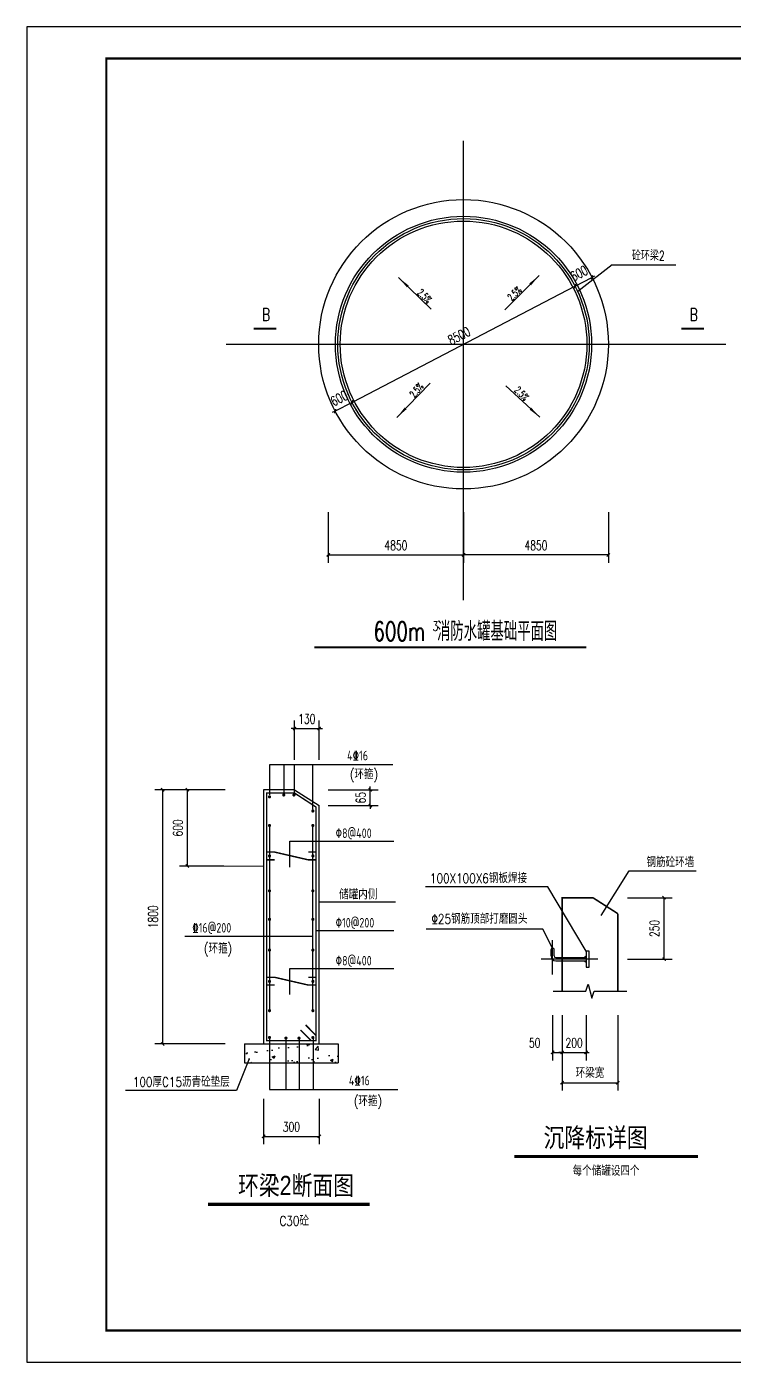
# Model space of a CAD drawing. Extents: x -957741 to -898341, y 157041 to 199041.
# Drawn here: x -957741 to -935511, y 157041 to 199041 of the extents above; entities that cross this region are included whole.
import ezdxf

# ---------------------------------------------------------------- set-up
doc = ezdxf.new("R2010")
doc.units = 0
doc.header["$LTSCALE"] = 1000
doc.linetypes.add('ACAD_ISO04W100', pattern=[30.5, 24, -3, 0.5, -3])
doc.layers.get('0').update_dxf_attribs({"linetype": 'CONTINUOUS'})
doc.layers.get('Defpoints').update_dxf_attribs({"linetype": 'CONTINUOUS'})
doc.layers.add('OTHER', color=7, linetype='CONTINUOUS')
doc.layers.add('TEXT', color=7, linetype='CONTINUOUS')
doc.styles.add('_HZTCH', font='txt.shx', dxfattribs={"width": 0.8, "bigfont": '!hztxt.shx'})
doc.styles.add('_HZTXT', font='txt', dxfattribs={"width": 0.8, "bigfont": 'HZTXT'})
doc.styles.add('_SIMPLEX', font='SIMPLEX.shx', dxfattribs={"width": 0.8})
doc.styles.add('A', font='arial.ttf')
doc.styles.add('DIM_FONT', font='SIMPLEX', dxfattribs={"width": 0.7, "bigfont": 'GBCBIG'})
doc.styles.add('HZ', font='txt.shx', dxfattribs={"width": 0.7, "height": 5, "bigfont": 'hztxt.shx'})
doc.styles.get("Standard").update_dxf_attribs({"font": 'tssdeng.shx', "height": 3, "bigfont": 'ahztxt.shx'})
doc.dimstyles.new('DIMN', dxfattribs={"dimtxt": 300, "dimasz": 100, "dimexe": 250, "dimexo": 300, "dimgap": 150, "dimtad": 1, "dimdec": 0, "dimzin": 0, "dimdsep": 46, "dimtxsty": 'DIM_FONT', "dimblk": 'ARCHTICK', "dimcen": 0.09, "dimclrt": 7, "dimazin": 2, "dimtfac": 1, "dimtdec": 0, "dimtix": 1, "dimtmove": 2, "dimatfit": 3, "dimldrblk": 'ARCHTICK', "dimfxl": 1, "dimtolj": 1, "dimtzin": 0, "dimarcsym": 0})

# ---------------------------------------------------------------- blocks, each defined once
blk = doc.blocks.new('_ArchTick')
at = {"color": 0, "linetype": 'ByBlock', "const_width": 0.4}
blk.add_lwpolyline([(-0.5, -0.5), (0.5, 0.5)], dxfattribs=at)
blk = doc.blocks.new('*D81')
at = {"layer": 'Defpoints', "color": 0, "transparency": 16777216}
for p in [(-940515, 190881), (-947520, 187227), (-947520, 187227)]:
    blk.add_point(p, dxfattribs=at)
at = {"layer": 'OTHER', "color": 0, "lineweight": -2, "transparency": 16777216}
for p, q in [((-940515, 190881), (-947520, 187227)), ((-940376, 190615), (-940399, 190659)), ((-947381, 186962), (-947404, 187006))]:
    blk.add_line(p, q, dxfattribs=at)
at = {"layer": 'OTHER', "color": 0, "lineweight": -2, "transparency": 16777216, "xscale": 100, "yscale": 100, "zscale": 100}
for p, rotation in [((-940515, 190881), 27.54662713436552), ((-947520, 187227), 207.5466271343656)]:
    blk.add_blockref('_ArchTick', p, dxfattribs=dict(at, rotation=rotation))
at = {"layer": 'OTHER', "color": 7, "transparency": 16777216, "insert": (-944156, 189320), "char_height": 300, "attachment_point": 5, "rotation": 27.5466, "style": 'DIM_FONT'}
blk.add_mtext('\\A1;8500', dxfattribs=at)
blk = doc.blocks.new('*D75')
at = {"layer": 'Defpoints', "color": 0, "transparency": 16777216}
for p in [(-948270, 175045), (-946947, 175045), (-948270, 174545)]:
    blk.add_point(p, dxfattribs=at)
at = {"layer": 'OTHER', "color": 0, "lineweight": -2, "transparency": 16777216}
for p, q in [((-946947, 175045), (-946947, 175145)), ((-948270, 175045), (-946697, 175045)), ((-946947, 174545), (-946947, 175045)), ((-948270, 174545), (-946697, 174545)), ((-946947, 174545), (-946947, 174445))]:
    blk.add_line(p, q, dxfattribs=at)
at = {"layer": 'OTHER', "color": 0, "lineweight": -2, "transparency": 16777216, "xscale": 100, "yscale": 100, "zscale": 100}
for p, rotation in [((-946947, 175045), 270), ((-946947, 174545), 90)]:
    blk.add_blockref('_ArchTick', p, dxfattribs=dict(at, rotation=rotation))
at = {"layer": 'OTHER', "color": 7, "transparency": 16777216, "insert": (-947247, 174795), "char_height": 300, "attachment_point": 5, "rotation": 90, "style": 'DIM_FONT'}
blk.add_mtext('\\A1;65', dxfattribs=at)
blk = doc.blocks.new('*D74')
at = {"layer": 'Defpoints', "color": 0, "transparency": 16777216}
for p in [(-948551, 176971), (-949332, 175988), (-948551, 175988)]:
    blk.add_point(p, dxfattribs=at)
at = {"layer": 'OTHER', "color": 0, "lineweight": -2, "transparency": 16777216}
for p, q in [((-949332, 176971), (-949432, 176971)), ((-949332, 175988), (-949332, 177221)), ((-949332, 176971), (-948551, 176971)), ((-948551, 175988), (-948551, 177221)), ((-948551, 176971), (-948451, 176971))]:
    blk.add_line(p, q, dxfattribs=at)
at = {"layer": 'OTHER', "color": 0, "lineweight": -2, "transparency": 16777216, "xscale": 100, "yscale": 100, "zscale": 100}
blk.add_blockref('_ArchTick', (-949332, 176971), dxfattribs=at)
at = {"layer": 'OTHER', "color": 0, "lineweight": -2, "transparency": 16777216, "xscale": 100, "yscale": 100, "zscale": 100, "rotation": 180}
blk.add_blockref('_ArchTick', (-948551, 176971), dxfattribs=at)
at = {"layer": 'OTHER', "color": 7, "transparency": 16777216, "insert": (-948942, 177271), "char_height": 300, "attachment_point": 5, "style": 'DIM_FONT'}
blk.add_mtext('\\A1;130', dxfattribs=at)
blk = doc.blocks.new('*D73')
at = {"layer": 'Defpoints', "color": 0, "transparency": 16777216}
for p in [(-939983, 191158), (-939983, 191158), (-940515, 190881)]:
    blk.add_point(p, dxfattribs=at)
at = {"layer": 'OTHER', "color": 0, "lineweight": -2, "transparency": 16777216}
for p, q in [((-940654, 191147), (-940631, 191103)), ((-940515, 190881), (-939983, 191158)), ((-940122, 191424), (-940099, 191380)), ((-939983, 191158), (-939894, 191205)), ((-940515, 190881), (-940604, 190835))]:
    blk.add_line(p, q, dxfattribs=at)
at = {"layer": 'OTHER', "color": 0, "lineweight": -2, "transparency": 16777216, "xscale": 100, "yscale": 100, "zscale": 100}
for p, rotation in [((-939983, 191158), 207.5466271343643), ((-940515, 190881), 27.54662713436432)]:
    blk.add_blockref('_ArchTick', p, dxfattribs=dict(at, rotation=rotation))
at = {"layer": 'OTHER', "color": 7, "transparency": 16777216, "insert": (-940388, 191286), "char_height": 300, "attachment_point": 5, "rotation": 27.5466, "style": 'DIM_FONT'}
blk.add_mtext('\\A1;600', dxfattribs=at)
blk = doc.blocks.new('_ARROW')
blk.add_solid([(0, 0), (-1, 0.1), (-1, -0.1)])
blk = doc.blocks.new('*D72')
at = {"layer": 'Defpoints', "color": 0, "transparency": 16777216}
for p in [(-948052, 186950), (-948052, 186950), (-947520, 187227)]:
    blk.add_point(p, dxfattribs=at)
at = {"layer": 'OTHER', "color": 0, "lineweight": -2, "transparency": 16777216}
for p, q in [((-947658, 187493), (-947635, 187449)), ((-948190, 187216), (-948167, 187172)), ((-948052, 186950), (-948140, 186904)), ((-947520, 187227), (-948052, 186950)), ((-947520, 187227), (-947431, 187274))]:
    blk.add_line(p, q, dxfattribs=at)
at = {"layer": 'OTHER', "color": 0, "lineweight": -2, "transparency": 16777216, "xscale": 100, "yscale": 100, "zscale": 100}
for p, rotation in [((-947520, 187227), 207.5466271343643), ((-948052, 186950), 27.54662713436433)]:
    blk.add_blockref('_ArchTick', p, dxfattribs=dict(at, rotation=rotation))
at = {"layer": 'OTHER', "color": 7, "transparency": 16777216, "insert": (-947924, 187355), "char_height": 300, "attachment_point": 5, "rotation": 27.5466, "style": 'DIM_FONT'}
blk.add_mtext('\\A1;600', dxfattribs=at)
blk = doc.blocks.new('*D71')
at = {"layer": 'Defpoints', "color": 0, "transparency": 16777216}
for p in [(-950301, 165325), (-948551, 165325), (-948551, 164145)]:
    blk.add_point(p, dxfattribs=at)
at = {"layer": 'OTHER', "color": 0, "lineweight": -2, "transparency": 16777216}
for p, q in [((-950301, 165325), (-950301, 163895)), ((-948551, 165325), (-948551, 163895)), ((-950301, 164145), (-948551, 164145))]:
    blk.add_line(p, q, dxfattribs=at)
at = {"layer": 'OTHER', "color": 0, "lineweight": -2, "transparency": 16777216, "xscale": 100, "yscale": 100, "zscale": 100, "rotation": 180}
blk.add_blockref('_ArchTick', (-950301, 164145), dxfattribs=at)
at = {"layer": 'OTHER', "color": 0, "lineweight": -2, "transparency": 16777216, "xscale": 100, "yscale": 100, "zscale": 100}
blk.add_blockref('_ArchTick', (-948551, 164145), dxfattribs=at)
at = {"layer": 'OTHER', "color": 7, "transparency": 16777216, "insert": (-949426, 164445), "char_height": 300, "attachment_point": 5, "style": 'DIM_FONT'}
blk.add_mtext('\\A1;300', dxfattribs=at)
blk = doc.blocks.new('*D70')
at = {"layer": 'Defpoints', "color": 0, "transparency": 16777216}
for p in [(-944017, 184072), (-939467, 184072), (-944017, 182431)]:
    blk.add_point(p, dxfattribs=at)
at = {"layer": 'OTHER', "color": 0, "lineweight": -2, "transparency": 16777216}
for p, q in [((-944017, 183772), (-944017, 182181)), ((-939467, 183772), (-939467, 182181)), ((-939467, 182431), (-944017, 182431))]:
    blk.add_line(p, q, dxfattribs=at)
at = {"layer": 'OTHER', "color": 0, "lineweight": -2, "transparency": 16777216, "xscale": 100, "yscale": 100, "zscale": 100, "rotation": 180}
blk.add_blockref('_ArchTick', (-944017, 182431), dxfattribs=at)
at = {"layer": 'OTHER', "color": 0, "lineweight": -2, "transparency": 16777216, "xscale": 100, "yscale": 100, "zscale": 100}
blk.add_blockref('_ArchTick', (-939467, 182431), dxfattribs=at)
at = {"layer": 'OTHER', "color": 7, "transparency": 16777216, "insert": (-941742, 182731), "char_height": 300, "attachment_point": 5, "style": 'DIM_FONT'}
blk.add_mtext('\\A1;4850', dxfattribs=at)
blk = doc.blocks.new('*D69')
at = {"layer": 'Defpoints', "color": 0, "transparency": 16777216}
for p in [(-948267, 184072), (-944017, 184072), (-944017, 182431)]:
    blk.add_point(p, dxfattribs=at)
at = {"layer": 'OTHER', "color": 0, "lineweight": -2, "transparency": 16777216}
for p, q in [((-948267, 183772), (-948267, 182181)), ((-944017, 183772), (-944017, 182181)), ((-948267, 182431), (-944017, 182431))]:
    blk.add_line(p, q, dxfattribs=at)
at = {"layer": 'OTHER', "color": 0, "lineweight": -2, "transparency": 16777216, "xscale": 100, "yscale": 100, "zscale": 100, "rotation": 180}
blk.add_blockref('_ArchTick', (-948267, 182431), dxfattribs=at)
at = {"layer": 'OTHER', "color": 0, "lineweight": -2, "transparency": 16777216, "xscale": 100, "yscale": 100, "zscale": 100}
blk.add_blockref('_ArchTick', (-944017, 182431), dxfattribs=at)
at = {"layer": 'OTHER', "color": 7, "transparency": 16777216, "insert": (-946142, 182731), "char_height": 300, "attachment_point": 5, "style": 'DIM_FONT'}
blk.add_mtext('\\A1;4850', dxfattribs=at)
blk = doc.blocks.new('*D68')
at = {"layer": 'Defpoints', "color": 0, "transparency": 16777216}
for p in [(-951511, 175045), (-953471, 167053), (-951511, 167053)]:
    blk.add_point(p, dxfattribs=at)
at = {"layer": 'OTHER', "color": 0, "lineweight": -2, "transparency": 16777216}
for p, q in [((-951511, 175045), (-953721, 175045)), ((-953471, 175045), (-953471, 167053)), ((-951511, 167053), (-953721, 167053))]:
    blk.add_line(p, q, dxfattribs=at)
at = {"layer": 'OTHER', "color": 0, "lineweight": -2, "transparency": 16777216, "xscale": 100, "yscale": 100, "zscale": 100}
for p, rotation in [((-953471, 175045), 90), ((-953471, 167053), 270)]:
    blk.add_blockref('_ArchTick', p, dxfattribs=dict(at, rotation=rotation))
at = {"layer": 'OTHER', "color": 7, "transparency": 16777216, "insert": (-953771, 171049), "char_height": 300, "attachment_point": 5, "rotation": 90, "style": 'DIM_FONT'}
blk.add_mtext('\\A1;1800', dxfattribs=at)
blk = doc.blocks.new('*D87')
at = {"layer": 'Defpoints', "color": 0, "transparency": 16777216}
for p in [(-940919, 168256), (-939169, 168256), (-939169, 165833)]:
    blk.add_point(p, dxfattribs=at)
at = {"layer": 'OTHER', "color": 0, "lineweight": -2, "transparency": 16777216}
for p, q in [((-940919, 167956), (-940919, 165583)), ((-939169, 167956), (-939169, 165583)), ((-940919, 165833), (-939169, 165833))]:
    blk.add_line(p, q, dxfattribs=at)
at = {"layer": 'OTHER', "color": 0, "lineweight": -2, "transparency": 16777216, "xscale": 100, "yscale": 100, "zscale": 100, "rotation": 180}
blk.add_blockref('_ArchTick', (-940919, 165833), dxfattribs=at)
at = {"layer": 'OTHER', "color": 0, "lineweight": -2, "transparency": 16777216, "xscale": 100, "yscale": 100, "zscale": 100}
blk.add_blockref('_ArchTick', (-939169, 165833), dxfattribs=at)
at = {"layer": 'OTHER', "color": 7, "transparency": 16777216, "insert": (-940044, 166133), "char_height": 300, "attachment_point": 5, "style": '_HZTCH'}
blk.add_mtext('\\A1;环梁宽', dxfattribs=at)
blk = doc.blocks.new('*D86')
at = {"layer": 'Defpoints', "color": 0, "transparency": 16777216}
for p in [(-941219, 168256), (-940919, 168256), (-940919, 166785)]:
    blk.add_point(p, dxfattribs=at)
at = {"layer": 'OTHER', "color": 0, "lineweight": -2, "transparency": 16777216}
for p, q in [((-941219, 167956), (-941219, 166535)), ((-940919, 167956), (-940919, 166535)), ((-941219, 166785), (-940919, 166785))]:
    blk.add_line(p, q, dxfattribs=at)
at = {"layer": 'OTHER', "color": 0, "lineweight": -2, "transparency": 16777216, "xscale": 100, "yscale": 100, "zscale": 100, "rotation": 180}
blk.add_blockref('_ArchTick', (-941219, 166785), dxfattribs=at)
at = {"layer": 'OTHER', "color": 0, "lineweight": -2, "transparency": 16777216, "xscale": 100, "yscale": 100, "zscale": 100}
blk.add_blockref('_ArchTick', (-940919, 166785), dxfattribs=at)
at = {"layer": 'OTHER', "color": 7, "transparency": 16777216, "insert": (-941780, 167085), "char_height": 300, "attachment_point": 5, "style": 'DIM_FONT'}
blk.add_mtext('\\A1;50', dxfattribs=at)
blk = doc.blocks.new('*D85')
at = {"layer": 'Defpoints', "color": 0, "transparency": 16777216}
for p in [(-940919, 168256), (-940169, 168256), (-940169, 166785)]:
    blk.add_point(p, dxfattribs=at)
at = {"layer": 'OTHER', "color": 0, "lineweight": -2, "transparency": 16777216}
for p, q in [((-940919, 167956), (-940919, 166535)), ((-940169, 167956), (-940169, 166535)), ((-940919, 166785), (-941019, 166785)), ((-940919, 166785), (-940169, 166785)), ((-940169, 166785), (-940069, 166785))]:
    blk.add_line(p, q, dxfattribs=at)
at = {"layer": 'OTHER', "color": 0, "lineweight": -2, "transparency": 16777216, "xscale": 100, "yscale": 100, "zscale": 100}
blk.add_blockref('_ArchTick', (-940919, 166785), dxfattribs=at)
at = {"layer": 'OTHER', "color": 0, "lineweight": -2, "transparency": 16777216, "xscale": 100, "yscale": 100, "zscale": 100, "rotation": 180}
blk.add_blockref('_ArchTick', (-940169, 166785), dxfattribs=at)
at = {"layer": 'OTHER', "color": 7, "transparency": 16777216, "insert": (-940544, 167085), "char_height": 300, "attachment_point": 5, "style": 'DIM_FONT'}
blk.add_mtext('\\A1;200', dxfattribs=at)
blk = doc.blocks.new('*D84')
at = {"layer": 'Defpoints', "color": 0, "transparency": 16777216}
for p in [(-939169, 171649), (-937717, 171649), (-939169, 169718)]:
    blk.add_point(p, dxfattribs=at)
at = {"layer": 'OTHER', "color": 0, "lineweight": -2, "transparency": 16777216}
for p, q in [((-938869, 171649), (-937467, 171649)), ((-937717, 169718), (-937717, 171649)), ((-938869, 169718), (-937467, 169718))]:
    blk.add_line(p, q, dxfattribs=at)
at = {"layer": 'OTHER', "color": 0, "lineweight": -2, "transparency": 16777216, "xscale": 100, "yscale": 100, "zscale": 100}
for p, rotation in [((-937717, 171649), 90), ((-937717, 169718), 270)]:
    blk.add_blockref('_ArchTick', p, dxfattribs=dict(at, rotation=rotation))
at = {"layer": 'OTHER', "color": 7, "transparency": 16777216, "insert": (-938017, 170683), "char_height": 300, "attachment_point": 5, "rotation": 90, "style": 'DIM_FONT'}
blk.add_mtext('\\A1;250', dxfattribs=at)
blk = doc.blocks.new('*D88')
at = {"layer": 'Defpoints', "color": 0, "transparency": 16777216}
for p in [(-952695, 175045), (-951547, 175045), (-951547, 172645)]:
    blk.add_point(p, dxfattribs=at)
at = {"layer": 'OTHER', "color": 0, "lineweight": -2, "transparency": 16777216}
for p, q in [((-951547, 175045), (-952945, 175045)), ((-952695, 172645), (-952695, 175045)), ((-951547, 172645), (-952945, 172645))]:
    blk.add_line(p, q, dxfattribs=at)
at = {"layer": 'OTHER', "color": 0, "lineweight": -2, "transparency": 16777216, "xscale": 100, "yscale": 100, "zscale": 100}
for p, rotation in [((-952695, 175045), 90), ((-952695, 172645), 270)]:
    blk.add_blockref('_ArchTick', p, dxfattribs=dict(at, rotation=rotation))
at = {"layer": 'OTHER', "color": 7, "transparency": 16777216, "insert": (-952995, 173845), "char_height": 300, "attachment_point": 5, "rotation": 90, "style": 'DIM_FONT'}
blk.add_mtext('\\A1;600', dxfattribs=at)

msp = doc.modelspace()

# ---------------------------------------------------------------- hatches: boundary and pattern name
at = {"layer": 'OTHER'}
h = msp.add_hatch(color=256, dxfattribs=at)
h.paths.add_polyline_path([(-940169.1, 169768.3), (-940169.1, 169817.6), (-940228, 169768.3)])
h.paths.add_polyline_path([(-940169.1, 169619), (-940169.1, 169668.3), (-940228, 169668.3)])
h = msp.add_hatch(dxfattribs=at)
h.set_pattern_fill('AR-CONC', color=256, scale=5, style=0)
h.set_pattern_definition([(50, (-1441231.75, 201794.9), (910.9233, -79.6954), [95.25, -1047.75]), (355, (-1441231.7, 201794.9), (-176.2141, 955.2832), [76.2, -838.2]), (100.451, (-1441155.8, 201788.2), (734.7125, 875.5834), [80.95, -890.45]), (46.1842, (-1441231.7, 202048.9), (1355.3952, -210.2116), [142.875, -1571.625]), (96.6356, (-1441118.8, 202031.4), (1187.021, 1237.1278), [121.425, -1335.675]), (351.184, (-1441231.7, 202048.9), (1187.023, 1237.1256), [114.3, -1257.3]), (21, (-1441104.75, 201985.4), (758.0744, -511.3276), [95.25, -1047.75]), (326, (-1441104.7, 201985.4), (309.0101, 920.9398), [76.2, -838.2]), (71.4514, (-1441041.6, 201942.8), (1067.0825, 409.6143), [80.95, -890.45]), (37.5, (-1441231.75, 201794.87), (15.44302, 422.7752), [0, -828.04, 0, -850.9, 0, -841.375]), (7.5, (-1441231.75, 201794.87), (334.0983, 500.90287), [0, -485.14, 0, -808.99, 0, -320.675]), (327.5, (-1441514.96, 201794.87), (677.95298, -28.64372), [0, -317.5, 0, -990.6, 0, -1314.45]), (317.5, (-1441641.96, 201794.9), (740.6459, 127.13246), [0, -412.75, 0, -657.86, 0, -933.45])])
h.paths.add_polyline_path([(-950116.2, 166452.6), (-950116.2, 167052.6), (-950901.3, 167052.6), (-950901.3, 166452.6)])
h.paths.add_polyline_path([(-949645.6, 167052.6), (-950116.2, 167052.6), (-950116.2, 166452.6), (-949645.6, 166452.6)])
h.paths.add_polyline_path([(-949645.6, 166452.6), (-949207, 166452.6), (-949207, 167052.6), (-949645.6, 167052.6)])
h.paths.add_polyline_path([(-948742.8, 167052.6), (-949207, 167052.6), (-949207, 166452.6), (-948742.8, 166452.6)])
h.paths.add_polyline_path([(-948742.8, 167052.6), (-948742.8, 166452.6), (-947951.3, 166452.6), (-947951.3, 167052.6)])

# ---------------------------------------------------------------- linework, layer by layer
for p, q in [((-944017.3, 181007.9), (-944017.3, 195456.5)), ((-939348.4, 191550.6), (-940430.8, 190709.3)), ((-939348.4, 191550.6), (-937346.1, 191550.6)), ((-951477.6, 189054.3), (-935771.7, 189054.3)), ((-950104.3, 174880.5), (-950104.3, 175836.6)), ((-950104.3, 175836.6), (-946236.1, 175836.6)), ((-949652.5, 174880.5), (-949652.5, 175836.6)), ((-949332.5, 174880.5), (-949332.5, 175836.6)), ((-948756, 174436), (-948756, 175836.6)), ((-950098.3, 168079.8), (-950098.3, 173914.1)), ((-948750.9, 168074.3), (-948750.9, 173914.1)), ((-949471, 172614.5), (-949471, 173432.4)), ((-949471, 173432.4), (-946210, 173432.4)), ((-939689.1, 171091.5), (-938813.7, 172498.1)), ((-938813.7, 172498.1), (-936704.8, 172498.1)), ((-941363.6, 171994.6), (-945211.4, 171994.6)), ((-940169.1, 169968.3), (-941363.6, 171994.6)), ((-948551.3, 171523.2), (-946150.9, 171523.2)), ((-948651.3, 170618.2), (-946210, 170618.2)), ((-941530, 170664.4), (-945188.3, 170664.4)), ((-941219.1, 170068.3), (-941530, 170664.4)), ((-952774, 170436.1), (-948750.9, 170436.1)), ((-941269.1, 169818.3), (-941269.1, 170018.3)), ((-941169.1, 169818.3), (-941169.1, 170018.3)), ((-941119.1, 169768.3), (-940169.1, 169768.3)), ((-940228, 169768.3), (-940169.1, 169817.6)), ((-940069.1, 169968.3), (-940169.1, 169968.3)), ((-940169.1, 169968.3), (-940169.1, 169468.3)), ((-940169.1, 169768.3), (-940169.1, 169668.3)), ((-940069.1, 169468.3), (-940069.1, 169968.3)), ((-949471, 168605.9), (-949471, 169423.8)), ((-949471, 169423.8), (-946210, 169423.8)), ((-941119.1, 169668.3), (-940169.1, 169668.3)), ((-940228, 169668.3), (-940169.1, 169619)), ((-940169.1, 169468.3), (-940069.1, 169468.3)), ((-940174.1, 168710.6), (-940104.1, 168930.6)), ((-940104.1, 168930.6), (-939984.1, 168490.6)), ((-941199.1, 168710.6), (-940174.1, 168710.6)), ((-939984.1, 168490.6), (-939914.1, 168710.6)), ((-939914.1, 168710.6), (-938889.1, 168710.6)), ((-950116.2, 167199.1), (-950116.2, 165617.2)), ((-949596.3, 167199.1), (-949596.3, 165617.2)), ((-949186.3, 167199.1), (-949186.3, 165617.2)), ((-948742.8, 167199.1), (-948742.8, 165617.2)), ((-950753.1, 166587.9), (-951153.9, 165586.5)), ((-951153.9, 165586.5), (-954638.9, 165586.5)), ((-950116.2, 165617.2), (-946082, 165617.2))]:
    msp.add_line(p, q, dxfattribs=at)
at = {"layer": 'OTHER', "color": 2}
for p, q in [((-949332.5, 175045), (-950301.3, 175045)), ((-950301.3, 175045), (-950301.3, 167052.6)), ((-949332.5, 175045), (-948551.3, 174545)), ((-948551.3, 167052.6), (-948551.3, 174545)), ((-950901.3, 167052.6), (-947951.3, 167052.6)), ((-950901.3, 167052.6), (-950901.3, 166452.6)), ((-947951.3, 167052.6), (-947951.3, 166452.6)), ((-950901.3, 166452.6), (-947951.3, 166452.6))]:
    msp.add_line(p, q, dxfattribs=at)
at = {"layer": 'OTHER', "linetype": 'ACAD_ISO04W100', "ltscale": 0.1}
for p, q in [((-941219.1, 169238.9), (-941219.1, 170315.5)), ((-939802.8, 169718.3), (-941582.8, 169718.3))]:
    msp.add_line(p, q, dxfattribs=at)
at = {"layer": 'OTHER', "linetype": 'Continuous'}
msp.add_lwpolyline([(-957741.5, 157040.7), (-898341.5, 157040.7), (-898341.5, 199040.7), (-957741.5, 199040.7)], close=True, dxfattribs=at)
at = {"layer": 'OTHER', "ltscale": 1.1, "const_width": 70}
msp.add_lwpolyline([(-955241.5, 158040.7), (-899341.5, 158040.7), (-899341.5, 198040.7), (-955241.5, 198040.7)], close=True, dxfattribs=at)
at = {"layer": 'OTHER'}
for points in [[(-946055.7, 191149.3), (-945030, 190161.2)], [(-941639.4, 191221.5), (-942721.8, 190140)], [(-946113.6, 186751.6), (-945067.2, 187833)], [(-941623.3, 186757.7), (-942685.6, 187745.8)]]:
    msp.add_lwpolyline(points, dxfattribs=at)
for points, const_width in [([(-950614.9, 189548.6), (-949901.7, 189548.6)], 60), ([(-937175.6, 189548.6), (-936462.4, 189548.6)], 60), ([(-948709.2, 179525.6), (-940159.4, 179525.6)], 60), ([(-942426.2, 163513.1), (-936648.5, 163513.1)], 100), ([(-952051.4, 162008.5), (-946968.7, 162008.5)], 100)]:
    msp.add_lwpolyline(points, dxfattribs=dict(at, const_width=const_width))
at = {"layer": 'OTHER', "color": 1, "const_width": 45}
for points in [[(-949332.5, 174945), (-950201.3, 174945), (-950201.3, 167152.6), (-948651.3, 167152.6), (-948651.3, 167152.6), (-948651.3, 174500.5), (-949332.5, 174945)], [(-948898.7, 173085.3), (-948651.3, 173085.3)], [(-950201.3, 172841.9), (-949954.2, 172841.9)], [(-950201.3, 168904.2), (-949954.2, 168904.2)], [(-948898.7, 169147.6), (-948651.3, 169147.6)], [(-948647.7, 167315.7), (-948980.1, 167650.4)], [(-948804.1, 167154.5), (-949136.5, 167489.2)]]:
    msp.add_lwpolyline(points, dxfattribs=at)
at = {"layer": 'OTHER', "color": 1, "const_width": 50}
for points in [[(-950138.9, 174821.7, 1), (-950088.9, 174821.7, 1)], [(-949690.9, 174880.5, 1), (-949640.9, 174880.5, 1)], [(-949370.9, 174880.5, 1), (-949320.9, 174880.5, 1)], [(-948775.9, 174377.2, 1), (-948725.9, 174377.2, 1)], [(-950138.9, 173920.2, 1), (-950088.9, 173920.2, 1)], [(-948775.9, 173920.2, 1), (-948725.9, 173920.2, 1)], [(-950138.9, 172963.3, 1), (-950088.9, 172963.3, 1)], [(-948775.9, 172963.3, 1), (-948725.9, 172963.3, 1)], [(-950138.9, 171867.6, 1), (-950088.9, 171867.6, 1)], [(-948775.9, 171867.6, 1), (-948725.9, 171867.6, 1)], [(-950138.9, 170970.8, 1), (-950088.9, 170970.8, 1)], [(-948775.9, 170970.8, 1), (-948725.9, 170970.8, 1)], [(-950138.9, 170003.9, 1), (-950088.9, 170003.9, 1)], [(-948775.9, 170003.9, 1), (-948725.9, 170003.9, 1)], [(-950138.9, 169019.5, 1), (-950088.9, 169019.5, 1)], [(-948775.9, 169019.5, 1), (-948725.9, 169019.5, 1)], [(-950138.9, 168099.3, 1), (-950088.9, 168099.3, 1)], [(-948775.9, 168099.3, 1), (-948725.9, 168099.3, 1)], [(-950138.9, 167251.5, 1), (-950088.9, 167251.5, 1)], [(-949622.2, 167235.4, 1), (-949572.2, 167235.4, 1)], [(-949212.2, 167235.4, 1), (-949162.2, 167235.4, 1)], [(-948775.9, 167251.5, 1), (-948725.9, 167251.5, 1)]]:
    msp.add_lwpolyline(points, format="xyb", close=True, dxfattribs=at)
at = {"layer": 'OTHER', "color": 1}
for points in [[(-950201.3, 173085.3, 45, 45, 0), (-949954.2, 173085.3, 45, 45, 0), (-948898.7, 172841.9, 45, 45, 0), (-948651.3, 172841.9, 0, 0, 0)], [(-950201.3, 169147.6, 45, 45, 0), (-949954.2, 169147.6, 45, 45, 0), (-948898.7, 168904.2, 45, 45, 0), (-948651.3, 168904.2, 0, 0, 0)]]:
    msp.add_lwpolyline(points, format="xyseb", dxfattribs=at)
at = {"layer": 'OTHER', "color": 2, "const_width": 50}
for points in [[(-939950.2, 171648.6), (-940919.1, 171648.6), (-940919.1, 168710.6)], [(-939950.2, 171648.6), (-939169.1, 171148.6)], [(-939169.1, 168710.6), (-939169.1, 171148.6)]]:
    msp.add_lwpolyline(points, dxfattribs=at)
at = {"layer": 'OTHER', "color": 5}
msp.add_circle((-944017.3, 189054.3), 4550, dxfattribs=at)
at = {"layer": 'OTHER'}
for radius in [4025, 3950, 3875, 3875]:
    msp.add_circle((-944017.3, 189054.3), radius, dxfattribs=at)
for centre, radius, start, end in [((-941219.1, 170018.3), 50, 0, 180), ((-941119.1, 169818.3), 150, 180, 270), ((-941119.1, 169818.3), 50, 180, 270)]:
    msp.add_arc(centre, radius, start, end, dxfattribs=at)
at = {"layer": 'TEXT', "const_width": 30}
msp.add_lwpolyline([(-950301.3, 172645), (-951547.3, 172645)], dxfattribs=at)

# ---------------------------------------------------------------- block references
at = {"layer": 'OTHER', "yscale": 400, "zscale": 400}
for p, xscale, rotation in [((-946055.7, 191149.3), 399.9999999999721, 136.0691402199957), ((-941639.4, 191221.5), 400.000000000014, 44.97246754399935), ((-946113.6, 186751.6), 400.0000000000255, 225.9435043729976), ((-941623.3, 186757.7), 399.9999999999657, 317.0728681449942)]:
    msp.add_blockref('_ARROW', p, dxfattribs=dict(at, xscale=xscale, rotation=rotation))

# ---------------------------------------------------------------- texts
at = {"layer": 'OTHER'}
for s, height, style, width, p in [('砼环梁2', 300, 'HZ', 0.7, (-938727, 191690.1)), ('B', 400, 'HZ', 0.7, (-950349.1, 189788.1)), ('B', 400, 'HZ', 0.7, (-936909.8, 189788.1)), ('600m 消防水罐基础平面图', 600, 'HZ', 0.7, (-946846.6, 179727.4)), ('3', 300, 'HZ', 0.7, (-944991.8, 180037.6)), ('(环箍)', 300, '_HZTXT', 0.8, (-947591, 175379.8)), ('钢筋砼环墙', 300, '_HZTXT', 0.8, (-938268.5, 172613.9)), ('100X100X6钢板焊接', 300, '_HZTXT', 0.8, (-945072.9, 172110.2)), ('储罐内侧', 300, '_HZTXT', 0.8, (-947926.6, 171600)), ('%%13125钢筋顶部打磨圆头 ', 300, '_HZTXT', 0.8, (-945025.9, 170832.2)), ('(环箍)', 300, '_HZTXT', 0.8, (-952174.3, 169902.3)), ('100厚C15沥青砼垫层', 300, '_HZTXT', 0.8, (-954407.5, 165704.8)), ('(环箍)', 300, '_HZTXT', 0.8, (-947465.1, 165106)), ('沉降标详图', 600, 'A', 0.8, (-941503.4, 163807.8)), ('环梁2断面图', 600, 'A', 0.8, (-951103.5, 162303.2)), ('每个储罐设四个', 300, '_HZTXT', 0.8, (-940588.5, 162907.6)), ('C30砼', 300, '_HZTXT', 0.8, (-949801.1, 161335.2))]:
    msp.add_text(s, height=height, dxfattribs=dict(at, style=style, width=width)).set_placement(p)
at = {"layer": 'OTHER', "style": '_SIMPLEX', "width": 0.6}
for rotation, p in [(315.46593, (-945491.5, 190657.2)), (44.50668, (-942506, 190405.5)), (49.46384, (-945564.1, 187356.6)), (314.50668, (-942438.6, 187594.2))]:
    msp.add_text('2.5%', height=224, rotation=rotation, dxfattribs=at).set_placement(p)
at = {"layer": 'OTHER', "width": 0.8}
for s, p in [('4%%13216', (-947675.9, 175971.7)), ('%%1308@400', (-948039.7, 173528.2)), ('%%13010@200', (-948039.7, 170714)), ('%%13216@200', (-952542.6, 170554.3)), ('%%1308@400', (-948039.7, 169519.6)), ('4%%13216', (-947620, 165752.2))]:
    msp.add_text(s, height=300, dxfattribs=at).set_placement(p)

# ---------------------------------------------------------------- dimensions: what is measured, and where the dimension line sits
at = {"layer": 'OTHER'}
for p1, p2, picture, middle in [((-940515.1, 190881), (-939983.1, 191158.5), '*D73', (-940387.9, 191285.7)), ((-947519.5, 187227.5), (-948051.5, 186950), '*D72', (-947924.3, 187354.7))]:
    dim = msp.add_aligned_dim(p1=p1, p2=p2, distance=0, dimstyle='DIMN', dxfattribs=at)
    dim.commit()
    dim.dimension.update_dxf_attribs({"geometry": picture, "text_midpoint": middle})
for p1, p2, distance, text, picture, middle in [((-940515.1, 190881), (-947519.5, 187227.5), 0, '8500', '*D81', (-944156.1, 189320.2)), ((-939169.1, 169718.3), (-939169.1, 171648.6), -1451.8, '250', '*D84', (-938017.3, 170683.5)), ((-940919.1, 168256.1), (-940169.1, 168256.1), -1471.2, '200', '*D85', (-940544.1, 167084.9))]:
    dim = msp.add_aligned_dim(p1=p1, p2=p2, distance=distance, text=text, dimstyle='DIMN', dxfattribs=at)
    dim.commit()
    dim.dimension.update_dxf_attribs({"geometry": picture, "text_midpoint": middle})
for p1, picture, middle in [((-948267.3, 184071.6), '*D69', (-946142.3, 182731.3)), ((-939467.3, 184071.6), '*D70', (-941742.3, 182731.3))]:
    dim = msp.add_linear_dim(base=(-944017.3, 182431.3), p1=p1, p2=(-944017.3, 184071.6), text='4850', dimstyle='DIMN', dxfattribs=at)
    dim.commit()
    dim.dimension.update_dxf_attribs({"geometry": picture, "text_midpoint": middle})
dim = msp.add_linear_dim(base=(-948551.3, 176971.2), p1=(-949332.5, 175987.6), p2=(-948551.3, 175987.6), text='130', dimstyle='DIMN', override={"dimexo": 0, "dimsah": 1}, dxfattribs=at)
dim.commit()
dim.dimension.update_dxf_attribs({"geometry": '*D74', "text_midpoint": (-948941.9, 177271.2)})
for base, p1, p2, text, picture, middle in [((-946947.4, 175045), (-948270.4, 174545), (-948270.4, 175045), '65', '*D75', (-947247.4, 174795)), ((-952695.4, 175045), (-951547.3, 172645), (-951547.3, 175045), '600', '*D88', (-952995.4, 173845))]:
    dim = msp.add_linear_dim(base=base, p1=p1, p2=p2, angle=90, text=text, dimstyle='DIMN', override={"dimexo": 0, "dimsah": 1}, dxfattribs=at)
    dim.commit()
    dim.dimension.update_dxf_attribs({"geometry": picture, "text_midpoint": middle})
for p1, p2, distance, text, override, picture, middle in [((-951511.2, 175045), (-951511.2, 167052.6), -1960.1, '1800', {"dimexo": 0, "dimsah": 1}, '*D68', (-953771.3, 171048.8)), ((-940919.1, 168256.1), (-939169.1, 168256.1), -2423.2, '环梁宽', {"dimtxsty": '_HZTCH'}, '*D87', (-940044.1, 166132.9)), ((-950301.3, 165325.2), (-948551.3, 165325.2), -1180, '300', {"dimexo": 0, "dimsah": 1}, '*D71', (-949426.3, 164445.2))]:
    dim = msp.add_aligned_dim(p1=p1, p2=p2, distance=distance, text=text, dimstyle='DIMN', override=override, dxfattribs=at)
    dim.commit()
    dim.dimension.update_dxf_attribs({"geometry": picture, "text_midpoint": middle})
dim = msp.add_linear_dim(base=(-940919.1, 166784.9), p1=(-941219.1, 168256.1), p2=(-940919.1, 168256.1), angle=0, text='50', dimstyle='DIMN', dxfattribs=at)
dim.commit()
dim.dimension.update_dxf_attribs({"geometry": '*D86', "text_midpoint": (-941779.7, 167084.9), "dimtype": 161})

doc.saveas('drawing.dxf')
